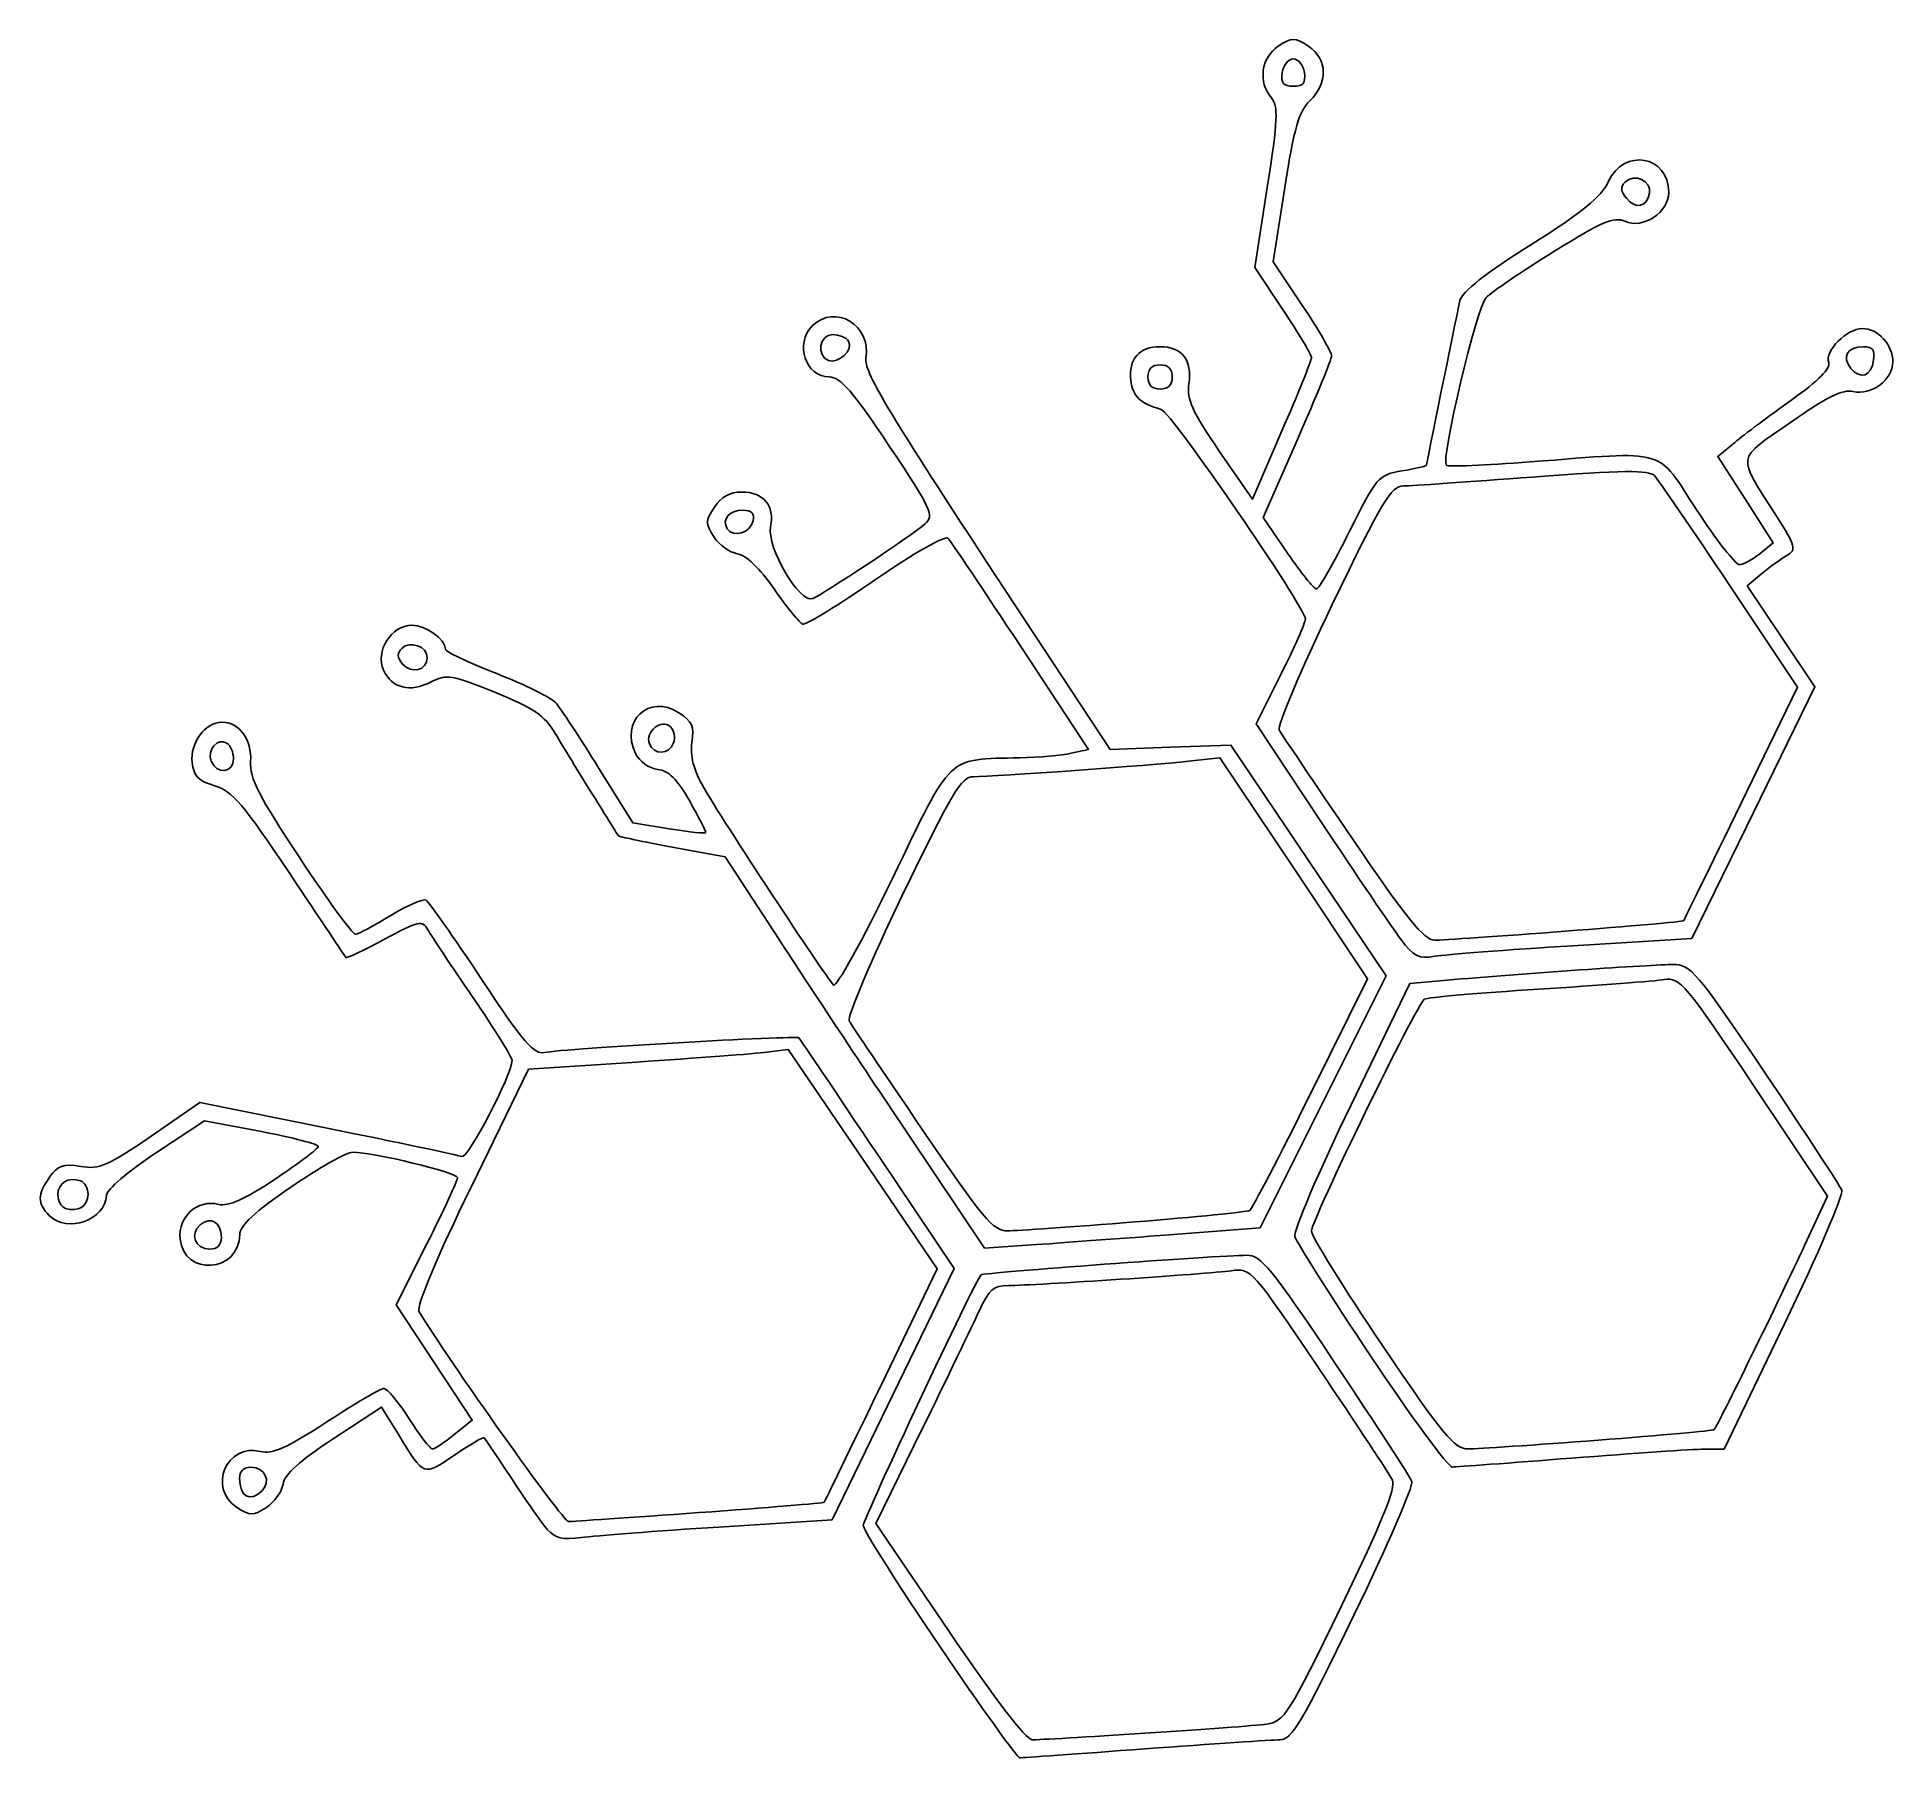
# Model space of a CAD drawing. Header units: millimetres. Extents: x 65.9 to 147, y 106.2 to 181.3.
import ezdxf

# ---------------------------------------------------------------- set-up
doc = ezdxf.new("R2010")
doc.units = ezdxf.units.MM
doc.layers.add('Capa_1', color=7, linetype='CONTINUOUS')

msp = doc.modelspace()

# ---------------------------------------------------------------- linework, layer by layer
at = {"layer": 'Capa_1', "color": 7}
for points in [[(121.24535, 179.78698)], [(136.32775, 174.51804)], [(101.33274, 168.05378)], [(146.11619, 167.24)], [(115.47226, 166.49167)], [(97.166225, 160.21085)], [(82.928507, 154.22515)], [(93.687569, 150.50213)], [(74.46184, 149.80731)], [(125.45813, 141.92801)], [(132.64223, 142.27827)], [(68.111839, 130.77917)], [(113.83097, 129.57975)], [(73.932673, 128.90522)], [(134.08944, 120.04724)], [(75.711164, 117.84057)], [(94.805948, 116.8811)], [(88.186707, 116.13364)], [(105.30358, 111.06124)], [(114.28163, 107.24096)]]:
    msp.add_lwpolyline(points, close=True, dxfattribs=at)
for points in [[(120.32141, 169.41552), (119.08514, 171.27469), (119.62688, 174.77016)], [(120.39272, 174.76233), (119.88927, 171.52361), (121.16442, 169.60595)], [(117.53119, 163.25477), (118.9803, 161.1511), (120.26899, 164.13653)], [(120.94378, 163.75581), (119.45368, 160.3585), (120.51552, 158.79488)], [(141.13882, 158.76718), (141.72862, 159.24477), (140.51759, 161.1341), (139.30656, 163.02342), (140.04602, 163.63307)], [(107.36482, 158.42188), (112.75968, 150.21979), (115.39713, 150.31529), (118.03457, 150.41079), (121.42447, 145.36747), (124.81437, 140.32414), (122.06154, 134.82091), (119.30872, 129.31768), (115.33997, 129.01716)], [(141.22398, 157.89271), (140.59358, 157.36354), (142.07418, 155.16021), (143.55477, 152.95688), (140.8623, 147.45973), (138.16982, 141.96258), (132.97258, 141.64335)], [(140.32866, 147.8772), (142.79654, 152.94294), (139.81465, 157.4022)], [(111.0615, 150.05266), (111.81011, 150.21979), (108.85253, 154.71771)], [(121.96753, 147.07777), (119.13717, 151.34408), (120.21513, 153.48804)], [(90.414891, 149.41177), (91.906191, 147.01624), (93.502766, 146.7522)], [(121.52777, 135.1997), (124.0114, 140.20011), (120.78514, 145.02867), (117.55888, 149.85724), (116.18484, 149.70518)], [(98.296054, 141.91792), (95.945116, 145.5223), (93.626468, 145.95239)], [(123.28836, 134.69661), (125.86002, 139.9986), (127.47916, 140.14119)], [(102.76612, 122.47352), (105.20633, 127.53558), (101.95229, 132.32396), (98.698249, 137.11234), (97.758691, 136.99434)], [(92.086366, 136.5643), (87.353598, 136.25226), (84.858952, 131.13442)], [(143.10327, 128.55655), (144.09922, 130.70581), (140.899, 135.4954)], [(70.859699, 133.32481), (72.998447, 134.79808), (78.558791, 133.67696)], [(75.683593, 133.52466), (73.20118, 133.99222), (71.059344, 132.581)], [(109.32187, 128.57463), (107.27252, 128.43262), (103.95976, 133.3731)], [(102.59603, 132.53325), (105.94491, 127.54672), (103.27862, 122.05894), (100.61233, 116.57116), (95.673029, 116.25287)], [(84.109532, 120.29044), (84.893681, 120.91785), (83.233158, 123.4361), (81.572635, 125.95435), (82.912029, 128.6234)], [(142.22284, 125.12855), (139.58197, 119.66042), (138.70576, 119.65242)], [(124.16866, 123.68087), (124.16866, 123.68133)], [(81.694568, 120.24642), (80.92977, 121.49388), (78.820284, 120.11067)], [(104.52543, 120.48427), (102.53032, 116.41333), (105.72889, 111.68687)]]:
    msp.add_lwpolyline(points, dxfattribs=at)
for points in [[(119.80481, 178.68333), (119.2144, 179.36123), (119.35801, 180.448), (120.10247, 180.93579)], [(120.10247, 180.93579), (120.71521, 181.33727), (120.81264, 181.33727), (121.42539, 180.93579)], [(121.42539, 180.93579), (122.26536, 180.38542), (122.29515, 179.31583), (121.49149, 178.56055)], [(120.76393, 180.38229), (120.54565, 180.38229), (120.32901, 180.1144), (120.2825, 179.78698)], [(121.24535, 179.78698), (121.19885, 180.1144), (120.98221, 180.38229), (120.76393, 180.38229)], [(120.2825, 179.78698), (120.2174, 179.3288), (120.3283, 179.19167), (120.76393, 179.19167)], [(120.76393, 179.19167), (121.19952, 179.19167), (121.31042, 179.3288), (121.24535, 179.78698)], [(119.62688, 174.77016), (120.08822, 177.74686), (120.11462, 178.32762), (119.80481, 178.68333)], [(121.49149, 178.56055), (121.01008, 178.10809), (120.79986, 177.3814), (120.39272, 174.76233)], [(134.52222, 175.01333), (135.20684, 176.5159), (137.16806, 176.17147), (137.16806, 174.54866)], [(136.32775, 174.51804), (136.43179, 175.0545), (135.65791, 175.40606), (135.25652, 175.00468)], [(131.14604, 172.27034), (133.38228, 173.6754), (134.22433, 174.35953), (134.52222, 175.01333)], [(135.25652, 175.00468), (135.04824, 174.7964), (135.06423, 174.60025), (135.31402, 174.29928)], [(137.16806, 174.54866), (137.16806, 173.68042), (136.03849, 172.93911), (135.25097, 173.29051)], [(135.31402, 174.29928), (135.72719, 173.80144), (136.20894, 173.9054), (136.32775, 174.51804)], [(135.25097, 173.29051), (134.7715, 173.50446), (134.25202, 173.28351), (132.1512, 171.97361)], [(128.04557, 169.8341), (128.12577, 170.20758), (129.1742, 171.0314), (131.14604, 172.27034)], [(132.1512, 171.97361), (130.76313, 171.10796), (129.43159, 170.205), (129.19223, 169.96704)], [(99.748452, 168.72173), (100.74242, 169.7157), (102.34734, 168.75113), (102.09222, 167.31311)], [(121.16442, 169.60595), (121.86576, 168.55124), (122.4383, 167.56788), (122.43673, 167.42071)], [(126.58472, 162.64612), (126.58472, 162.71742), (127.77484, 168.57328), (128.04557, 169.8341)], [(129.19223, 169.96704), (128.77686, 169.55409), (127.19301, 162.88476), (127.44942, 162.62835)], [(100.49178, 166.49167), (99.457869, 166.49167), (98.97301, 167.94628), (99.748452, 168.72173)], [(121.55768, 167.33915), (121.55768, 167.45861), (121.00136, 168.39297), (120.32141, 169.41552)], [(100.63998, 168.34375), (100.0607, 168.34375), (99.910475, 167.40958), (100.45715, 167.2069)], [(100.45715, 167.2069), (100.89647, 167.04402), (101.5601, 167.6859), (101.33274, 168.05378)], [(101.33274, 168.05378), (101.23414, 168.21326), (100.92243, 168.34375), (100.63998, 168.34375)], [(144.15298, 167.12686), (143.96577, 167.61473), (144.94688, 168.60833), (145.61582, 168.60833)], [(145.61582, 168.60833), (146.31335, 168.60833), (146.95764, 167.90773), (146.95764, 167.14923)], [(102.09222, 167.31311), (101.99392, 166.75896), (103.0268, 165.01719), (107.36482, 158.42188)], [(113.6672, 166.33592), (113.55665, 167.26547), (114.03046, 167.81458), (114.94309, 167.81458)], [(114.94309, 167.02083), (114.59032, 167.02083), (114.41393, 166.84445), (114.41393, 166.49167)], [(114.94309, 167.81458), (115.89773, 167.81458), (116.35604, 167.22504), (116.20443, 166.19206)], [(115.47226, 166.49167), (115.47226, 166.84445), (115.29587, 167.02083), (114.94309, 167.02083)], [(120.26899, 164.13653), (120.97777, 165.77852), (121.55768, 167.2197), (121.55768, 167.33915)], [(122.43673, 167.42071), (122.43473, 167.27354), (121.76333, 165.62433), (120.94378, 163.75581)], [(142.54257, 165.49367), (143.7097, 166.32461), (144.25041, 166.87296), (144.15298, 167.12686)], [(145.66878, 167.81458), (144.97242, 167.81458), (144.7118, 167.36303), (145.12253, 166.86814)], [(145.12253, 166.86814), (145.55217, 166.35045), (146.01053, 166.52199), (146.11619, 167.24)], [(146.95764, 167.14923), (146.95764, 166.36902), (146.00122, 165.66226), (145.21309, 165.86006)], [(146.11619, 167.24), (146.17909, 167.66723), (146.06429, 167.81458), (145.66878, 167.81458)], [(103.11206, 163.47526), (101.51664, 165.87075), (100.97726, 166.49167), (100.49178, 166.49167)], [(114.99657, 165.06871), (114.04625, 165.36037), (113.74959, 165.64316), (113.6672, 166.33592)], [(114.41393, 166.49167), (114.41393, 166.13889), (114.59032, 165.9625), (114.94309, 165.9625)], [(114.94309, 165.9625), (115.29587, 165.9625), (115.47226, 166.13889), (115.47226, 166.49167)], [(116.20443, 166.19206), (116.1041, 165.50843), (116.34282, 164.97993), (117.53119, 163.25477)], [(140.04602, 163.63307), (140.45272, 163.96837), (141.57617, 164.80564), (142.54257, 165.49367)], [(145.21309, 165.86006), (144.78128, 165.96844), (144.05354, 165.60804), (142.48541, 164.50922)], [(121.29309, 155.90825), (121.29309, 156.42682), (115.44832, 164.93007), (114.99657, 165.06871)], [(142.48541, 164.50922), (140.07405, 162.81954), (140.12523, 163.16099), (141.87163, 160.41461)], [(104.67424, 160.07333), (105.08559, 160.42829), (104.96175, 160.69798), (103.11206, 163.47526)], [(131.11105, 162.78049), (137.22682, 163.24702), (136.58668, 163.43217), (138.39078, 160.67498)], [(123.20321, 159.71908), (124.40719, 162.14281), (124.46668, 162.21159), (125.51188, 162.38817)], [(125.51188, 162.38817), (126.10194, 162.48787), (126.58472, 162.60394), (126.58472, 162.64612)], [(127.44942, 162.62835), (127.51442, 162.56335), (129.16215, 162.63135), (131.11105, 162.78049)], [(136.53741, 162.18157), (136.30649, 162.43185), (135.14527, 162.41826), (131.21497, 162.11927)], [(139.81465, 157.4022), (138.17461, 159.85479), (136.69985, 162.00551), (136.53741, 162.18157)], [(95.471889, 160.80313), (95.766643, 161.25298), (96.146907, 161.46458), (96.660547, 161.46458)], [(96.660547, 161.46458), (97.62181, 161.46458), (98.111977, 160.87717), (97.928763, 159.94475)], [(125.57529, 161.73301), (125.04183, 161.73001), (124.63988, 161.05999), (122.4637, 156.54895)], [(131.21497, 162.11927), (128.45007, 161.90895), (125.91222, 161.73513), (125.57529, 161.73301)], [(95.459269, 159.49946), (95.073723, 160.08788), (95.07478, 160.19706), (95.471889, 160.80313)], [(96.721857, 160.67083), (96.115075, 160.67083), (95.779046, 160.27567), (96.034437, 159.86243)], [(97.166225, 160.21085), (97.226695, 160.52485), (97.085665, 160.67083), (96.721857, 160.67083)], [(138.39078, 160.67498), (139.24625, 159.36758), (140.08182, 158.29602), (140.2476, 158.29373)], [(96.034437, 159.86243), (96.291949, 159.44577), (97.064696, 159.68366), (97.166225, 160.21085)], [(97.928763, 159.94475), (97.752983, 159.05016), (99.193829, 156.59219), (99.765433, 156.81153)], [(99.765433, 156.81153), (100.20403, 156.97984), (104.05368, 159.53785), (104.67424, 160.07333)], [(121.77237, 157.23125), (121.87962, 157.23125), (122.5235, 158.35078), (123.20321, 159.71908)], [(141.87163, 160.41461), (142.71914, 159.08182), (142.75472, 158.94624), (142.32302, 158.69482)], [(96.473525, 158.77186), (96.147117, 158.81886), (95.690702, 159.14625), (95.459269, 159.49946)], [(105.67606, 159.44744), (105.5542, 159.57649), (104.15229, 158.77703), (102.51359, 157.64399)], [(108.85253, 154.71771), (107.22586, 157.19156), (105.79645, 159.31994), (105.67606, 159.44744)], [(98.080288, 157.23125), (97.453143, 158.1319), (96.840833, 158.719), (96.473525, 158.77186)], [(120.51552, 158.79488), (121.09953, 157.93488), (121.66511, 157.23125), (121.77237, 157.23125)], [(140.2476, 158.29373), (140.41338, 158.29173), (140.81443, 158.5045), (141.13882, 158.76718)], [(142.32302, 158.69482), (142.06527, 158.5447), (141.5707, 158.18375), (141.22398, 157.89271)], [(102.51359, 157.64399), (100.89463, 156.5246), (99.462821, 155.64638), (99.3318, 155.69239)], [(99.3318, 155.69239), (99.20078, 155.73839), (98.637599, 156.43089), (98.080288, 157.23125)], [(122.4637, 156.54895), (121.08925, 153.69984), (120.04776, 151.22929), (120.14929, 151.05885)], [(120.21513, 153.48804), (120.80801, 154.66722), (121.29309, 155.75631), (121.29309, 155.90825)], [(81.016491, 153.68525), (80.640384, 154.51072), (81.356455, 155.64375), (82.254249, 155.64375)], [(82.928507, 154.22515), (82.928507, 154.7234), (82.176034, 154.99711), (81.810686, 154.63176)], [(82.254249, 155.64375), (82.865612, 155.64375), (83.722257, 155.03723), (83.722257, 154.60437)], [(81.810686, 154.63176), (81.602406, 154.42348), (81.61273, 154.23416), (81.847816, 153.9509)], [(81.847816, 153.9509), (82.22578, 153.49548), (82.928508, 153.67382), (82.928507, 154.22515)], [(83.722257, 154.60437), (83.722257, 154.49007), (84.729618, 154.00709), (85.960837, 153.5311)], [(83.093103, 153.16929), (82.176908, 152.69397), (81.377673, 152.89255), (81.016491, 153.68525)], [(85.883942, 152.71519), (83.986269, 153.48014), (83.762455, 153.51656), (83.093103, 153.16929)], [(85.960837, 153.5311), (87.192056, 153.0551), (88.362356, 152.47252), (88.561504, 152.23647)], [(88.518118, 150.91937), (88.051393, 151.7074), (87.570164, 152.03547), (85.883942, 152.71519)], [(92.027229, 150.04369), (91.327627, 151.45467), (92.62657, 152.67172), (93.924457, 151.82131)], [(88.561504, 152.23647), (88.760651, 152.00042), (89.594676, 150.72931), (90.414891, 149.41177)], [(93.924457, 151.82131), (94.500772, 151.44369), (94.600101, 151.21671), (94.490862, 150.52701)], [(72.656074, 149.64787), (72.558734, 150.49811), (73.230956, 151.41041), (73.954785, 151.41041)], [(73.954785, 151.41041), (74.717872, 151.41041), (75.274213, 150.64699), (75.209659, 149.68846)], [(90.16237, 148.23542), (89.572108, 149.1813), (88.832195, 150.38908), (88.518118, 150.91937)], [(93.558187, 151.20532), (93.176169, 151.58734), (92.42808, 150.99079), (92.629834, 150.46503)], [(93.687569, 150.50216), (93.775089, 150.73022), (93.716859, 151.04665), (93.558187, 151.20532)], [(120.14929, 151.05885), (120.25082, 150.8884), (121.68898, 148.75465), (123.34521, 146.31718)], [(74.174203, 150.49862), (73.769631, 150.74866), (73.301411, 150.20602), (73.492362, 149.70841)], [(74.46184, 149.8073), (74.46184, 150.08976), (74.332403, 150.40085), (74.174203, 150.49862)], [(92.994631, 149.34814), (92.617466, 149.39254), (92.201933, 149.69134), (92.027229, 150.04369)], [(92.629834, 150.46503), (92.823383, 149.96065), (93.488735, 149.98401), (93.687569, 150.50213)], [(94.490862, 150.52701), (94.397252, 149.93598), (94.556902, 149.34136), (95.035112, 148.5)], [(103.24935, 144.58455), (105.89274, 150.06885), (105.59377, 149.78626), (108.8246, 149.85422)], [(108.8246, 149.85422), (109.64316, 149.87142), (110.64976, 149.96073), (111.0615, 150.05266)], [(73.641302, 148.63264), (72.928507, 148.84208), (72.724225, 149.05258), (72.656074, 149.64787)], [(73.492362, 149.70841), (73.719162, 149.11738), (74.46184, 149.19314), (74.46184, 149.80731)], [(75.209659, 149.68846), (75.161949, 148.97999), (75.575045, 148.17042), (77.356815, 145.4806)], [(94.377563, 147.98623), (93.856034, 148.91401), (93.472356, 149.29185), (92.994631, 149.34814)], [(116.18484, 149.70518), (114.57686, 149.52722), (107.68178, 149.03181), (106.79122, 149.03024)], [(76.920099, 144.79618), (74.9033, 147.82385), (74.403466, 148.40869), (73.641302, 148.63264)], [(95.035112, 148.5), (95.733346, 147.27152), (100.28677, 140.34963), (100.6735, 139.92878)], [(106.79122, 149.03024), (106.25865, 149.02931), (105.85856, 148.36184), (103.68262, 143.84413)], [(91.271696, 146.44906), (91.251826, 146.48566), (90.752631, 147.28953), (90.16237, 148.23542)], [(95.099341, 146.59519), (95.099341, 146.65409), (94.774541, 147.28003), (94.377563, 147.98623)], [(137.81722, 142.73941), (137.84122, 142.77901), (138.97133, 145.09104), (140.32866, 147.8772)], [(93.502766, 146.7522), (94.380883, 146.60697), (95.099341, 146.53632), (95.099341, 146.59519)], [(125.45817, 141.92801), (125.09501, 142.41391), (123.52423, 144.7313), (121.96753, 147.07777)], [(93.626468, 145.95239), (92.351212, 146.18895), (91.291564, 146.41245), (91.271696, 146.44906)], [(123.34521, 146.31718), (125.69884, 142.85333), (126.48258, 141.88582), (126.93367, 141.8873)], [(77.356815, 145.4806), (78.570245, 143.64876), (79.663647, 142.14999), (79.786598, 142.14999)], [(79.372585, 141.13541), (79.332465, 141.18411), (78.22885, 142.83145), (76.920099, 144.79618)], [(100.6735, 139.92878), (100.79321, 139.79852), (101.95234, 141.89362), (103.24935, 144.58455)], [(81.331296, 142.9629), (82.057929, 143.41), (82.753736, 143.71322), (82.877532, 143.6367)], [(82.877532, 143.6367), (83.001329, 143.5602), (84.091064, 142.0054), (85.299164, 140.18161)], [(103.68262, 143.84413), (102.30907, 140.99235), (101.26552, 138.52181), (101.36362, 138.35402)], [(79.786598, 142.14999), (79.909549, 142.14999), (80.604663, 142.5158), (81.331296, 142.9629)], [(82.95755, 142.3385), (82.703688, 142.77837), (82.571316, 142.74974), (81.065059, 141.92916)], [(132.64223, 142.27828), (135.46451, 142.49228), (137.79326, 142.69978), (137.81722, 142.73941)], [(81.065059, 141.92916), (80.174314, 141.4439), (79.4127, 141.08671), (79.372585, 141.13541)], [(84.931592, 139.37411), (83.995994, 140.7444), (83.107676, 142.07837), (82.95755, 142.3385)], [(103.95976, 133.3731), (102.13774, 136.09034), (99.58907, 139.93551), (98.296054, 141.91792)], [(126.94688, 141.18434), (126.23807, 141.06475), (126.02304, 141.17214), (125.45813, 141.92801)], [(126.93367, 141.8873), (127.25109, 141.8883), (129.81994, 142.06428), (132.64223, 142.27827)], [(132.97258, 141.64335), (130.1141, 141.46777), (127.40254, 141.26122), (126.94688, 141.18434)], [(127.47916, 140.14119), (130.55661, 140.41219), (136.5273, 140.82708), (137.34983, 140.82708)], [(140.899, 135.4954), (137.88595, 140.00486), (137.65618, 140.278), (136.97042, 140.16551)], [(137.34983, 140.82708), (138.12444, 140.82708), (138.37262, 140.53442), (141.38051, 136.07406)], [(85.299164, 140.18161), (87.134396, 137.41108), (87.587937, 136.8845), (88.056382, 136.98037)], [(131.47955, 139.74613), (128.86018, 139.5812), (126.61347, 139.38389), (126.48686, 139.30768)], [(136.97042, 140.16551), (136.56982, 140.09981), (134.09893, 139.91107), (131.47955, 139.74613)], [(86.632678, 136.64318), (86.632678, 136.7749), (85.867189, 138.00382), (84.931592, 139.37411)], [(126.48686, 139.30768), (126.16285, 139.11262), (121.56204, 129.66839), (121.55575, 129.18542)], [(101.36362, 138.35402), (101.46172, 138.18624), (102.89814, 136.05466), (104.55566, 133.61719)], [(88.056382, 136.98037), (88.890761, 137.15111), (99.073725, 137.73799), (99.166941, 137.62071)], [(99.166941, 137.62071), (99.211061, 137.56521), (100.75415, 135.27584), (102.59603, 132.53325)], [(84.431951, 132.43669), (84.710499, 132.33059), (86.632678, 136.00466), (86.632678, 136.64318)], [(97.758691, 136.99434), (97.241934, 136.92944), (94.689388, 136.73592), (92.086366, 136.5643)], [(141.38051, 136.07406), (143.1434, 133.45989), (144.6483, 131.15806), (144.72474, 130.95886)], [(118.85806, 130.08125), (118.9604, 130.14615), (120.16177, 132.44947), (121.52777, 135.1997)], [(120.83419, 128.9453), (120.76959, 129.19242), (121.87394, 131.78051), (123.28836, 134.69661)], [(67.790184, 132.00258), (68.605653, 131.87025), (68.985888, 132.03408), (70.859699, 133.32481)], [(78.166007, 132.87987), (78.166007, 132.97737), (77.048921, 133.26751), (75.683593, 133.52466)], [(78.558791, 133.67696), (81.616981, 133.06035), (84.259903, 132.50223), (84.431951, 132.43669)], [(104.55566, 133.61719), (107.20472, 129.7216), (107.65527, 129.18607), (108.27965, 129.19085)], [(71.059344, 132.581), (69.881334, 131.80483), (68.914826, 130.97987), (68.911548, 130.74777)], [(76.28491, 131.45178), (77.319513, 132.13975), (78.166007, 132.78239), (78.166007, 132.87987)], [(79.665367, 132.62499), (79.405259, 132.62499), (78.192356, 131.94038), (76.970029, 131.10364)], [(84.251424, 131.51679), (84.251424, 131.73829), (80.581984, 132.62499), (79.665367, 132.62499)], [(66.410946, 129.86576), (65.88324, 130.39347), (65.886875, 130.76513), (66.427296, 131.53668)], [(66.427296, 131.53668), (66.785484, 132.04807), (67.018663, 132.12778), (67.790184, 132.00258)], [(67.78111, 131.37335), (67.245365, 131.56023), (66.788922, 131.28115), (66.788922, 130.76666)], [(68.111839, 130.77917), (68.111839, 131.04252), (67.963011, 131.3099), (67.78111, 131.37335)], [(73.820007, 130.34746), (74.233017, 130.2438), (74.954142, 130.56688), (76.28491, 131.45178)], [(82.912029, 128.6234), (83.648696, 130.09138), (84.251424, 131.39341), (84.251424, 131.51679)], [(68.911548, 130.74777), (68.896318, 129.66902), (67.204442, 129.07227), (66.410946, 129.86576)], [(66.788922, 130.76666), (66.788922, 130.50331), (66.937751, 130.23593), (67.119652, 130.17248)], [(67.119652, 130.17248), (67.655396, 129.9856), (68.111839, 130.26468), (68.111839, 130.77917)], [(72.131867, 128.83404), (72.035817, 129.81769), (72.887752, 130.58144), (73.820007, 130.34746)], [(76.970029, 131.10364), (75.396078, 130.02619), (74.744523, 129.42054), (74.737019, 129.02798)], [(84.858952, 131.13442), (83.372332, 128.08457), (82.444867, 125.88169), (82.563677, 125.68276)], [(144.72474, 130.95886), (144.80114, 130.75967), (143.67533, 128.13603), (142.22284, 125.12855)], [(73.932673, 128.90522), (73.932673, 129.57228), (73.479023, 129.84205), (73.010768, 129.45343)], [(113.83097, 129.57975), (116.49352, 129.79065), (118.75571, 130.01633), (118.85806, 130.08125)], [(74.737019, 129.02798), (74.705129, 127.35954), (72.293371, 127.18), (72.131867, 128.83404)], [(73.010768, 129.45343), (72.529021, 129.05362), (72.791519, 128.39167), (73.431814, 128.39167)], [(108.27965, 129.19085), (108.67033, 129.19385), (111.16842, 129.36885), (113.83097, 129.57975)], [(115.33997, 129.01716), (113.15716, 128.85187), (110.44901, 128.65273), (109.32187, 128.57463)], [(124.16866, 123.68133), (122.39933, 126.32939), (120.89882, 128.69818), (120.83419, 128.9453)], [(121.55575, 129.18542), (121.55275, 128.96713), (122.93699, 126.73471), (124.63149, 124.22448)], [(73.431814, 128.39167), (73.751208, 128.39167), (73.932673, 128.57773), (73.932673, 128.90522)], [(107.12041, 127.27176), (107.20841, 127.35976), (117.51397, 128.11687), (118.70985, 128.12323)], [(118.70985, 128.12323), (119.35555, 128.12623), (119.7794, 127.60997), (122.62716, 123.3479)], [(139.15242, 120.50641), (139.28413, 120.65316), (142.09342, 126.37728), (143.10327, 128.55655)], [(118.05849, 127.44851), (117.02768, 127.30781), (109.41107, 126.80417), (108.31407, 126.80417)], [(121.89495, 123.15828), (118.95565, 127.52117), (118.91597, 127.56555), (118.05849, 127.44851)], [(101.97851, 116.31983), (101.97851, 116.61919), (106.85548, 127.00683), (107.12041, 127.27176)], [(108.31407, 126.80417), (107.66977, 126.80417), (107.46632, 126.62541), (107.03426, 125.67969)], [(82.563677, 125.68276), (83.825357, 123.57032), (88.861167, 116.48676), (89.098247, 116.49099)], [(107.03426, 125.67969), (106.75172, 125.06122), (105.62274, 122.72328), (104.52543, 120.48427)], [(124.63149, 124.22448), (127.31269, 120.25254), (127.8023, 119.66092), (128.40535, 119.66427)], [(122.62716, 123.3479), (124.38345, 120.71935), (125.87718, 118.4208), (125.94656, 118.24001)], [(127.7128, 118.87374), (127.53286, 118.86974), (125.93799, 121.0328), (124.16866, 123.68087)], [(100.26351, 117.33855), (100.29781, 117.37865), (101.42401, 119.68938), (102.76612, 122.47352)], [(125.09241, 118.30467), (124.96732, 118.54949), (123.52846, 120.73361), (121.89495, 123.15828)], [(78.545073, 120.84696), (79.776448, 121.64956), (80.896866, 122.30624), (81.03489, 122.30624)], [(81.03489, 122.30624), (81.172915, 122.30624), (81.667855, 121.71093), (82.134757, 120.98332)], [(75.637946, 119.5554), (76.162546, 119.42373), (76.787518, 119.70139), (78.545073, 120.84696)], [(82.134757, 120.98332), (82.601659, 120.25572), (83.060556, 119.661), (83.154526, 119.66172)], [(78.820284, 120.11067), (77.365888, 119.15701), (76.684277, 118.54164), (76.625396, 118.12909)], [(84.113907, 119.39224), (82.764006, 118.46348), (82.794192, 118.45282), (81.694568, 120.24642)], [(83.154526, 119.66172), (83.248496, 119.66244), (83.678249, 119.94537), (84.109532, 120.29044)], [(85.419682, 120.14894), (85.379672, 120.19934), (84.792078, 119.85883), (84.113907, 119.39224)], [(86.630489, 118.3375), (86.004551, 119.28338), (85.459688, 120.09853), (85.419682, 120.14894)], [(128.40535, 119.66427), (128.78647, 119.66627), (131.34431, 119.83873), (134.08944, 120.04724)], [(134.08944, 120.04724), (136.83456, 120.25576), (139.1129, 120.46239), (139.15242, 120.50641)], [(74.594131, 117.12253), (73.322218, 117.95592), (74.166879, 119.92461), (75.637946, 119.5554)], [(132.93476, 119.26308), (130.24263, 119.05309), (127.89274, 118.87789), (127.7128, 118.87374)], [(138.70576, 119.65242), (138.22385, 119.64842), (135.6269, 119.47307), (132.93476, 119.26308)], [(75.227282, 118.86667), (74.91799, 118.86667), (74.726423, 118.68114), (74.726423, 118.3816)], [(74.726423, 118.3816), (74.726423, 117.56738), (75.185662, 117.31507), (75.711164, 117.84057)], [(75.711164, 117.84057), (76.122256, 118.25167), (75.832236, 118.86667), (75.227282, 118.86667)], [(76.625396, 118.12909), (76.578426, 117.79998), (76.251003, 117.34136), (75.897792, 117.10993)], [(88.186703, 116.13365), (87.956723, 116.39988), (87.256427, 117.39161), (86.630489, 118.3375)], [(122.86743, 112.81093), (124.64665, 116.47368), (125.25742, 117.98174), (125.09241, 118.30467)], [(125.94656, 118.24001), (126.01596, 118.05922), (124.88272, 115.44735), (123.4283, 112.43586)], [(75.897792, 117.10993), (75.309375, 116.72438), (75.200192, 116.72544), (74.594131, 117.12253)], [(89.098247, 116.49099), (89.270151, 116.49399), (91.838616, 116.6696), (94.805948, 116.8811)], [(94.805948, 116.8811), (97.773279, 117.0926), (100.22918, 117.29845), (100.26351, 117.33855)], [(89.669287, 115.79209), (88.845844, 115.68184), (88.510184, 115.75919), (88.186707, 116.13364)], [(95.673029, 116.25287), (92.956409, 116.07782), (90.254725, 115.87046), (89.669287, 115.79209)], [(105.30358, 111.06124), (103.47479, 113.75326), (101.97851, 116.11962), (101.97851, 116.31983)], [(119.59728, 107.64503), (120.37076, 107.75598), (120.54768, 108.03545), (122.86743, 112.81093)], [(123.4283, 112.43586), (121.1346, 107.68657), (120.70362, 106.95992), (120.1786, 106.95667)], [(105.72889, 111.68687), (107.65225, 108.84475), (109.09814, 106.95917), (109.35559, 106.9573)], [(108.80931, 106.16876), (108.70991, 106.16776), (107.13237, 108.36922), (105.30358, 111.06124)], [(109.35559, 106.9573), (109.59106, 106.9553), (111.80778, 107.08323), (114.28163, 107.24096)], [(114.28163, 107.24096), (116.75549, 107.39869), (119.14753, 107.58052), (119.59728, 107.64503)], [(114.28163, 106.56189), (111.37122, 106.34683), (108.90867, 106.16992), (108.80931, 106.16876)], [(120.1786, 106.95667), (119.84569, 106.95467), (117.19205, 106.77696), (114.28163, 106.56189)]]:
    msp.add_open_spline(points, degree=3, dxfattribs=at)

doc.saveas('drawing.dxf')
